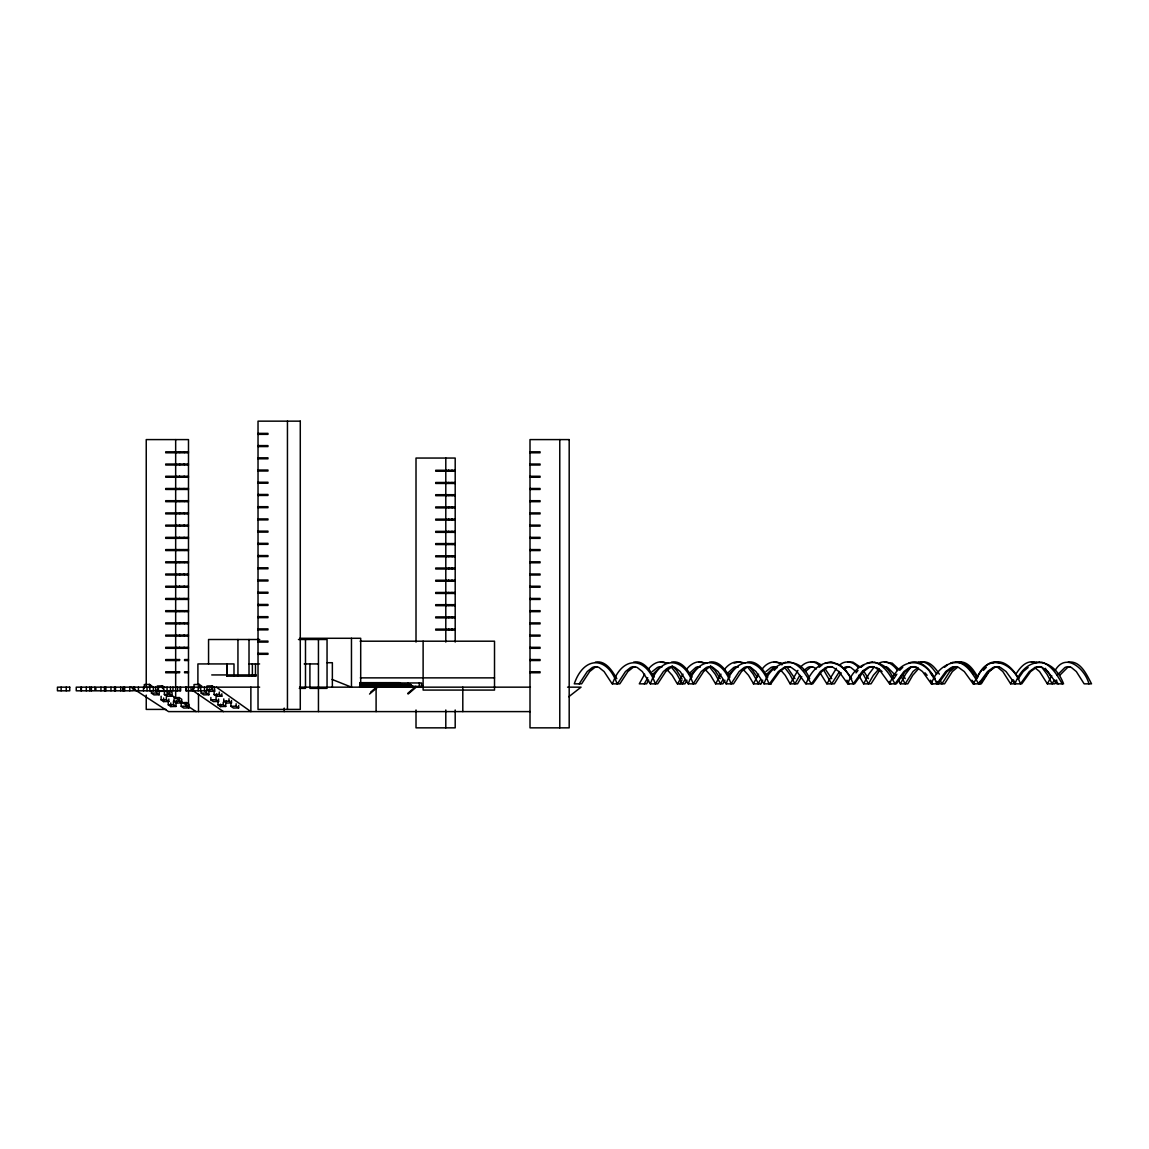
<?xml version="1.0" encoding="UTF-8"?>
<svg xmlns="http://www.w3.org/2000/svg" width="1149" height="1149" viewBox="0 0 1149 1149"><rect width="100%" height="100%" fill="white"/><g stroke="black" fill="none" stroke-linecap="round" stroke-linejoin="round"><path stroke-width="1.5" d="M801.729 676.517L797.55 683.842L790.124 683.842L797.923 670.384M841.154 672.797L834.303 683.842L826.878 683.842L836.4 668.316M878.856 671.547L871.043 683.842L863.631 683.842L868.816 674.176L874.016 667.282M918.31 668.948L912.737 675.296L907.811 683.842L900.371 683.842L905.584 674.176L910.769 667.282M1041.138 666.765A9.436 9.077 -90 0 0 1036.254 667.512L1030.667 671.547L1021.777 683.842L1010.632 683.842L1012.585 679.964M1056.735 680.194L1054.811 683.842L1047.371 683.842L1051.723 675.669M612.474 683.842C622.112 655.734 645.666 655.734 655.303 683.842L663.361 671.547L668.416 667.512A9.436 8.23 90 0 1 675.124 667.512L680.194 671.547L688.251 683.842L695.59 683.842L703.648 671.547L708.718 667.512A9.436 8.23 90 0 1 710.987 666.765M673.113 666.765A9.436 8.23 90 0 0 670.829 667.512L665.774 671.547L657.716 683.842L650.363 683.842C660 655.734 683.554 655.734 693.177 683.842L701.235 671.547L706.305 667.512A9.436 8.23 90 0 1 713.012 667.512L718.082 671.547L726.125 683.842L733.479 683.842L741.536 671.547L746.591 667.512A9.436 8.23 -90 0 1 748.875 666.765M688.251 683.842C697.874 655.734 721.428 655.734 731.066 683.842L739.123 671.547L744.179 667.512A9.436 8.23 -90 0 1 750.9 667.512L755.956 671.547L764.013 683.842L771.367 683.842M726.125 683.842C735.762 655.734 759.317 655.734 768.954 683.842M677.623 683.842L682.98 674.176M680.007 683.842L682.018 679.964M724.947 680.194L722.951 683.842L715.612 683.842L720.983 674.176M758.168 683.842L760.092 680.194M760.81 683.842L762.721 680.194M955.006 661.767C966.826 662.743 973.289 674.693 978.618 683.842L979.953 681.4M1054.107 680.194L1052.182 683.842L1046.969 674.176L1041.784 667.282M579.197 683.842L587.254 671.547L592.324 667.512A9.436 8.23 -90 0 1 599.031 667.512L604.087 671.547L612.144 683.842L619.828 683.842L627.885 671.547L632.941 667.512A9.436 8.23 90 0 1 635.225 666.765M617.415 683.842L625.473 671.547L630.528 667.512A9.436 8.23 -90 0 1 637.25 667.512L642.305 671.547L650.363 683.842M644.244 683.842L647.777 677.738M648.625 680.194L646.628 683.842L639.289 683.842L644.661 674.176M682.563 683.842L684.56 680.194M686.944 680.194L684.962 683.842L677.292 683.842L672.194 675.296L666.42 668.948M722.549 680.194L720.567 683.842L715.195 674.176L709.823 667.282M764.013 683.842C771.568 660.589 799.101 652.948 809.657 678.671M805.995 683.842C816.853 655.691 842.375 655.691 853.233 683.842L862.123 671.547L867.71 667.512A9.436 9.077 -90 0 1 875.121 667.512L880.694 671.547L889.585 683.842L896.392 683.842L905.283 671.547L910.87 667.512A9.436 9.077 -90 0 1 915.753 666.765M811.438 683.842L820.329 671.547L825.916 667.512A9.436 9.077 90 0 1 833.327 667.512L838.899 671.547L847.79 683.842C855.344 660.531 882.834 652.991 893.434 678.671M889.585 683.842C900.443 655.691 925.979 655.691 936.823 683.842L945.713 671.547L951.3 667.512A9.436 9.077 -90 0 1 958.711 667.512L964.284 671.547L973.174 683.842L981.303 683.842L989.117 671.547L994.029 667.512M874.36 662.111C884.486 665.199 890.087 675.253 895.028 683.842L903.918 671.547L909.505 667.512A9.436 9.077 -90 0 1 916.916 667.512L922.489 671.547L931.379 683.842C938.934 660.589 966.467 652.948 977.023 678.671M973.174 683.842C978.833 675.253 984.636 660.345 997.246 662.111M758.584 674.176L753.385 683.842L760.954 683.842M977.354 677.178C987.925 652.101 1013.361 662.628 1020.413 683.842L1029.303 671.547L1034.89 667.512A9.436 9.077 -90 0 1 1042.301 667.512L1047.874 671.547L1056.764 683.842L1063.572 683.842C1052.901 655.533 1025.612 655.49 1014.969 683.842L1006.079 671.547L1000.506 667.512A9.436 9.077 90 0 0 993.095 667.512L987.508 671.547L978.618 683.842M769.457 683.842L778.347 671.547L783.934 667.512A9.436 9.077 90 0 1 791.331 667.512L796.918 671.547L805.808 683.842L812.803 683.842L821.693 671.547L827.266 667.512A9.436 9.077 90 0 1 832.163 666.765M770.821 683.842L779.711 671.547L785.284 667.512A9.436 9.077 90 0 1 790.182 666.765M979.982 683.842L988.872 671.547L994.459 667.512A9.436 9.077 -90 0 1 999.343 666.765M799.848 675.296L794.921 683.842L789.722 674.176L784.537 667.282M1018.1 678.958L1023.228 671.547L1028.14 667.512M893.893 678.671L896.852 674.176M1018.818 678.671L1015.874 674.176C1019.709 668.057 1025.784 660.273 1033.999 662.111M765.737 675.296L773.521 667.512A9.436 7.986 -90 0 1 775.733 666.765M839.488 671.547L831.675 683.842L823.876 670.384M1057.109 675.296L1064.893 667.512A9.436 7.986 -90 0 1 1071.414 667.512L1076.326 671.547L1084.139 683.842L1091.55 683.842C1086.753 674.865 1080.606 660.373 1068.182 662.111M1059.737 675.296L1067.536 667.512A9.436 7.986 90 0 1 1069.733 666.765M856.034 672.912L858.001 670.384M651.727 675.296L659.785 667.512A9.436 8.244 -90 0 1 662.068 666.765M688.653 674.046L695.719 667.512A9.436 8.244 90 0 1 700.172 666.765M690.061 675.296L698.118 667.512A9.436 8.244 90 0 1 700.402 666.765M726.656 674.046L733.723 667.512A9.436 8.244 90 0 1 738.175 666.765M728.049 675.296L736.107 667.512A9.436 8.244 90 0 1 738.405 666.765M762.046 669.35C766.168 662.829 775.632 658.851 781.938 664.869M1055.184 670.384C1066.028 651.598 1085.331 669.422 1088.922 683.842M648.237 669.35C652.187 663.978 659.583 659.497 666.133 663.145M686.571 669.35C690.52 663.978 697.917 659.497 704.466 663.145M724.559 669.35C728.509 663.978 735.906 659.497 742.455 663.145M774.225 670.384L777.184 667.282M900.787 669.35L902.755 667.282M983.4 670.384L986.345 667.282M765.981 671.547L770.893 667.512A9.436 7.986 90 0 1 777.413 667.512M803.625 670.686L807.646 667.512A9.436 7.986 90 0 1 814.153 667.512L816.365 668.948M805.363 671.547L810.275 667.512A9.436 7.986 90 0 1 812.487 666.765M882.059 671.547L878.985 668.948L873.355 675.296L868.414 683.842L863.229 674.176M652.316 671.547L657.4 667.512A9.436 8.244 90 0 1 661.838 666.765M800.508 667.282C804.803 661.781 813.277 659.727 818.677 664.869M370.567 692.215L377.389 686.413L377.389 687.159M369.547 694.053L377.648 687.159M407.751 693.378L415.938 686.413L415.938 687.159M408.096 694.053L416.197 687.159M819.165 667.282L822.124 664.869M860.96 667.282L863.919 664.869M944.55 667.282L947.508 664.869M568.798 696.725L581.049 687.159L567.577 687.159M825.068 663.145L830.971 661.767L839.833 664.869C845.262 659.741 853.736 661.767 858.03 667.282M844.817 668.948L847.028 667.512A9.436 7.986 -90 0 1 849.24 666.765M917.893 667.512L912.995 671.547L905.182 683.842L900.83 675.669M957.275 667.512L952.363 671.547L944.55 683.842L931.379 683.842M361.662 684.531L360.93 684.905L361.662 685.278M367.436 686.413L371.084 684.531L367.436 682.664L367.45 686.614M367.867 686.413L371.515 684.531L368.642 686.528M376.858 686.413L380.506 684.531L376.858 682.664L380.506 685.278M377.289 686.413L380.937 684.531L378.064 686.528M386.279 686.413L389.928 684.531L386.279 682.664L389.928 685.278M386.71 686.413L390.358 684.531L387.486 686.528M879.2 663.145C886.109 659.196 893.52 664.754 897.369 670.384M734.11 663.145L739.482 661.767L744.854 663.145M783.087 663.145L786.045 662.111M866.863 663.145L872.766 661.767M908.658 663.145C920.248 657.874 930.015 669.81 935.229 678.671M950.453 663.145L953.411 662.111M992.248 663.145C1001.713 658.535 1010.919 666.75 1015.874 674.176M1034.043 663.145L1039.946 661.767M774.182 662.111L781.966 663.145M810.935 662.111L816.12 662.111L821.305 664.869M847.689 662.111L852.874 662.111L860.658 667.282M884.428 662.111L892.213 663.145L899.997 670.384M918.554 662.111C926.798 660.258 932.83 668.1 936.722 674.176M921.182 662.111C929.426 660.258 935.458 668.1 939.351 674.176M955.307 662.111C963.537 660.258 969.569 668.1 973.476 674.176M957.936 662.111C967.487 660.23 973.734 670.082 977.828 677.178M994.689 662.111L1002.474 663.145M1031.429 662.111L1036.628 662.111M595.412 662.111C605.796 660.172 612.345 671.059 616.826 678.671M633.63 662.111C643.325 660.201 649.874 669.968 654.14 677.178M660.474 662.111L668.517 663.145M671.519 662.111C681.213 660.201 687.763 669.968 692.028 677.178M698.793 662.111L706.85 663.145M709.393 662.111C719.102 660.201 725.637 669.968 729.917 677.178M747.281 662.111C756.976 660.201 763.525 669.968 767.791 677.178M152.013 686.154L149.499 684.402L144.3 684.545L144.3 688.165M201.75 686.154L199.251 684.402L194.037 684.545L194.037 688.165M157.212 686.01L162.426 685.867L164.925 687.605M211.201 687.705L214.662 687.605L212.163 685.867L206.949 686.01L206.978 690.808L185.836 690.808L185.836 687.159M214.662 691.224L212.163 689.472L206.949 689.615L209.463 691.368L214.662 691.224L214.662 688.811M164.379 690.98L169.578 690.836L172.077 692.588L172.077 696.193L166.878 696.337L164.379 694.599L164.379 692.186M164.925 691.224L159.725 691.368L157.212 689.615M151.467 690.736L151.467 693.149L156.666 693.005L159.165 694.743L159.165 692.33M201.204 690.736L201.204 693.149L206.403 693.005L208.903 694.743L208.903 692.33M159.165 694.743L153.966 694.886L151.467 693.149M164.379 694.599L169.578 694.456L172.077 696.193M208.903 694.743L203.703 694.886L201.204 693.149M214.116 692.186L214.116 694.599L219.315 694.456L221.829 696.193L221.829 693.795M214.116 694.599L216.615 696.337L221.829 696.193M174.045 697.702L179.244 697.558L181.743 699.31L181.743 702.915L176.544 703.059L174.045 701.321L174.045 698.908M161.133 696.251L161.133 699.87L166.332 699.727L168.831 701.464L168.831 699.052M210.87 697.457L210.87 699.87L216.069 699.727L218.569 701.464L218.569 699.052M161.133 699.87L163.632 701.608L168.831 701.464M174.045 701.321L179.244 701.177L181.743 702.915M218.569 701.464L213.369 701.608L210.87 699.87M223.782 698.908L223.782 701.321L228.981 701.177L231.48 702.915L231.48 700.517M182.935 702.642L186.397 702.542L188.91 704.28L188.91 707.899L183.696 708.043L181.197 706.305L181.197 703.892M168.285 701.235L168.285 704.84L173.485 704.696L175.998 706.448L175.998 702.829M223.782 701.321L226.281 703.059L231.48 702.915M218.023 702.441L218.023 704.84L223.222 704.696L225.735 706.448L225.735 704.035M168.285 704.84L170.784 706.592L175.998 706.448M181.197 706.305L186.397 706.161L188.91 707.899M218.023 704.84L220.536 706.592L225.735 706.448M230.935 703.892L230.935 706.305L236.134 706.161L238.647 707.899L238.647 705.486M238.647 707.899L233.448 708.043L230.935 706.305M258.022 433.374L267.961 433.374L267.961 434.351L258.022 434.351M258.022 445.597L267.961 445.597L267.961 446.573L258.022 446.573M188.493 451.816L184.572 451.816L184.572 452.792L188.493 452.792M530.005 451.816L540.059 451.816L540.059 452.792L530.005 452.792M258.022 457.819L267.961 457.819L267.961 458.796L258.022 458.796M188.493 464.038L184.572 464.038L184.572 465.015L188.493 465.015M530.005 464.038L540.059 464.038L540.059 465.015L530.005 465.015M258.022 470.042L267.961 470.042L267.961 471.018L258.022 471.018M455.191 470.271L452.318 470.271L452.318 471.248L455.191 471.248M188.493 476.261L184.572 476.261L184.572 477.237L188.493 477.237M530.005 476.261L540.059 476.261L540.059 477.237L530.005 477.237M258.022 482.25L267.961 482.25L267.961 483.226L258.022 483.226M455.191 482.479L452.318 482.479L452.318 483.456L455.191 483.456M188.493 488.483L184.572 488.483L184.572 489.46L188.493 489.46M530.005 488.483L540.059 488.483L540.059 489.46L530.005 489.46M258.022 494.472L267.961 494.472L267.961 495.449L258.022 495.449M455.191 494.702L452.318 494.702L452.318 495.679L455.191 495.679M188.493 500.705L184.572 500.705L184.572 501.682L188.493 501.682M530.005 500.705L540.059 500.705L540.059 501.682L530.005 501.682M258.022 506.695L267.961 506.695L267.961 507.671L258.022 507.671M455.191 506.924L452.318 506.924L452.318 507.901L455.191 507.901M188.493 512.914L184.572 512.914L184.572 513.89L188.493 513.89M530.005 512.914L540.059 512.914L540.059 513.89L530.005 513.89M258.022 518.917L267.961 518.917L267.961 519.894L258.022 519.894M455.191 519.147L452.318 519.147L452.318 520.124L455.191 520.124M188.493 525.136L184.572 525.136L184.572 526.113L188.493 526.113M530.005 525.136L540.059 525.136L540.059 526.113L530.005 526.113M258.022 531.14L267.961 531.14L267.961 532.116L258.022 532.116M455.191 531.369L452.318 531.369L452.318 532.346L455.191 532.346M188.493 537.359L184.572 537.359L184.572 538.335L188.493 538.335M530.005 537.359L540.059 537.359L540.059 538.335L530.005 538.335M258.022 543.348L267.961 543.348L267.961 544.324L258.022 544.324M455.191 543.578L452.318 543.578L452.318 544.554L455.191 544.554M188.493 549.581L184.572 549.581L184.572 550.558L188.493 550.558M530.005 549.581L540.059 549.581L540.059 550.558L530.005 550.558M258.022 555.57L267.961 555.57L267.961 556.547L258.022 556.547M455.191 555.8L452.318 555.8L452.318 556.777L455.191 556.777M188.493 561.804L184.572 561.804L184.572 562.78L188.493 562.78M530.005 561.804L540.059 561.804L540.059 562.78L530.005 562.78M258.022 567.793L267.961 567.793L267.961 568.769L258.022 568.769M455.191 568.023L452.318 568.023L452.318 568.999L455.191 568.999M188.493 574.012L184.572 574.012L184.572 575.003L188.493 575.003M530.005 574.012L540.059 574.012L540.059 575.003L530.005 575.003M258.022 580.015L267.961 580.015L267.961 580.992L258.022 580.992M455.191 580.245L452.318 580.245L452.318 581.222L455.191 581.222M188.493 586.234L184.572 586.234L184.572 587.211L188.493 587.211M530.005 586.234L540.059 586.234L540.059 587.211L530.005 587.211M258.022 592.238L267.961 592.238L267.961 593.214L258.022 593.214M455.191 592.467L452.318 592.467L452.318 593.444L455.191 593.444M188.493 598.457L184.572 598.457L184.572 599.433L188.493 599.433M530.005 598.457L540.059 598.457L540.059 599.433L530.005 599.433M258.022 604.46L267.961 604.46L267.961 605.437L258.022 605.437M455.191 604.676L452.318 604.676L452.318 605.667L455.191 605.667M188.493 610.679L184.572 610.679L184.572 611.656L188.493 611.656M530.005 610.679L540.059 610.679L540.059 611.656L530.005 611.656M258.022 616.668L267.961 616.668L267.961 617.645L258.022 617.645M455.191 616.898L452.318 616.898L452.318 617.875L455.191 617.875M188.493 622.902L184.572 622.902L184.572 623.878L188.493 623.878M530.005 622.902L540.059 622.902L540.059 623.878L530.005 623.878M258.022 628.891L267.961 628.891L267.961 629.867L258.022 629.867M455.191 629.121L452.318 629.121L452.318 630.097L455.191 630.097M188.493 635.124L184.572 635.124L184.572 636.101L188.493 636.101M530.005 635.124L540.059 635.124L540.059 636.101L530.005 636.101M299.702 638.284L360.7 638.284L360.7 687.159M259.731 639.505L208.558 639.505L208.558 663.935M298.453 639.505L327.048 639.505L327.048 688.38L309.914 688.38L309.914 663.935M258.022 641.113L267.961 641.113L267.961 642.09L258.022 642.09M360.125 641.199L494.515 641.199L494.515 690.075L423.119 690.075L423.119 641.199M188.493 647.332L184.572 647.332L184.572 648.309L188.493 648.309M530.005 647.332L540.059 647.332L540.059 648.309L530.005 648.309M258.022 653.336L267.961 653.336L267.961 654.312L258.022 654.312M188.493 659.555L184.572 659.555L184.572 660.531L188.493 660.531M530.005 659.555L540.059 659.555L540.059 660.531L530.005 660.531M327.048 662.714L332.363 662.714L332.363 687.159M248.96 663.935L259.602 663.935M304.198 663.935L318.445 663.935M188.493 671.777L184.572 671.777L184.572 672.754L188.493 672.754M530.005 671.777L540.059 671.777L540.059 672.754L530.005 672.754M211.732 674.937L256.313 674.937M256.098 676.158L226.784 676.158L226.784 663.935M360.312 677.867L494.515 677.867M359.666 682.664L399.493 682.664L403.155 685.278L399.493 683.411L359.666 683.411M367.45 682.966L388.419 682.966M847.79 683.842L854.597 683.842L863.488 671.547L869.075 667.512A9.436 9.077 -90 0 1 873.958 666.765M359.896 684.531L410.452 684.531L414.114 687.159M359.896 685.278L410.452 685.278L412.893 686.528M359.522 686.413L423.234 686.413L423.234 687.159M259.645 687.159L95.841 687.159L95.841 690.808L133.298 690.808L133.298 687.159M299.616 687.159L530.421 687.159M299.286 688.38L305.49 688.38L305.49 639.505M165.973 709.407L146.239 709.407L146.239 695.102M530.249 711.604L168.53 711.604L130.929 687.159M787.639 661.767C799.445 662.743 805.923 674.693 811.251 683.842M1041.54 662.111C1051.665 665.199 1057.267 675.253 1062.207 683.842M332.104 679.447L351.465 687.159L351.465 638.284M412.031 686.528L409.59 684.531L413.252 687.159M403.471 686.528L401.03 684.531M402.61 686.528L400.168 684.531L403.83 687.159M394.409 686.413L394.409 687.159L390.746 684.531L393.188 686.528M385.849 682.664L389.497 685.278L385.849 683.411M383.867 684.531L383.867 685.278L380.218 682.664L385.849 687.159M384.628 686.528L382.186 684.531M376.427 682.664L380.075 685.278L376.427 683.411M383.766 686.528L381.324 684.531L384.987 687.159M375.565 686.413L371.903 684.531L375.565 687.159M367.005 682.664L370.653 685.278L367.005 683.411M367.436 683.411L371.084 685.278M876.472 667.512L878.985 668.948M1034.66 667.512L1039.558 671.547L1047.371 683.842M163.862 690.089L196.077 711.604M192.113 690.089L223.452 711.604M216.371 687.159L250.87 711.604L250.87 687.159M839.833 664.869L845.736 670.384L851.639 678.671M710.427 665.673L714.908 670.384L720.265 678.671M672.108 665.673L676.574 670.384L681.946 678.671M742.742 668.948L748.516 675.296L753.615 683.842M704.739 668.948L710.513 675.296L715.612 683.842M855.818 671.547L850.906 667.512A9.436 7.971 90 0 0 844.4 667.512M780.516 669.824L785.198 675.296L790.124 683.842M924.945 672.797L927.128 675.296M750.211 667.282L757.378 677.178M747.827 667.282L753.198 674.176L758.555 683.842M671.504 667.282L676.862 674.176L682.233 683.842M1045.274 668.316L1051.335 677.178M824.767 668.316L831.689 678.671M787.166 667.282L794.95 678.671M930.273 672.797L934.453 678.958M895.444 675.296L887.646 667.512A9.436 7.986 90 0 0 883.351 666.765M820.027 672.797L826.878 683.842M863.258 670.384L868.457 678.671M858.705 675.296L863.631 683.842M1055.931 680.194L1058.128 683.842M973.074 681.4L974.539 683.842M930.546 680.194L932.744 683.842M889.484 681.4L890.949 683.842M846.957 680.194L849.154 683.842M902.597 674.176L905.197 678.671M936.708 681.256L938.187 683.842L947.078 671.547L952.665 667.512A9.436 9.077 90 0 1 957.548 666.765M1010.632 683.842L1002.818 671.547L997.906 667.512A9.436 7.986 90 0 0 995.695 666.765M971.953 680.194L973.878 683.842M898.446 680.194L900.371 683.842M617.085 683.842C607.448 655.734 583.893 655.734 574.27 683.842L581.609 683.842L589.667 671.547L594.737 667.512A9.436 8.23 -90 0 1 597.006 666.765M1013.475 679.964L1015.414 683.842M939.968 679.964L941.921 683.842L949.735 671.547L954.647 667.512A9.436 7.986 -90 0 1 956.858 666.765M559.778 439.593L559.778 727.848M462.803 687.159L462.803 711.604M455.191 642.076L455.191 458.049L416.01 458.049L416.01 642.076M455.191 709.981L455.191 727.848L416.01 727.848L416.01 709.981M445.798 458.049L445.798 642.076M445.798 709.981L445.798 727.848M421.539 686.614L421.539 682.966L400.57 682.966L400.57 685.393M419.313 682.966L419.313 686.614M415.076 686.413L415.076 687.159M410.452 684.531L410.452 685.278M407.723 682.966L407.723 686.614M406.516 686.413L406.516 687.159M405.654 686.413L405.654 687.159M404.965 684.531L404.965 685.278M404.692 687.159L399.062 682.664L402.724 685.278M404.118 684.531L404.118 685.278M402.279 684.531L402.279 685.278M399.493 682.664L399.493 683.411M398.631 682.664L398.631 683.411M397.094 686.413L397.094 687.159M396.233 686.413L396.233 687.159M395.845 682.664L395.845 683.411M395.543 684.531L395.543 685.278M395.27 687.159L389.64 682.664L393.288 685.278M394.983 682.664L394.983 683.411M394.696 684.531L394.696 685.278M394.552 682.664L394.552 683.411M392.857 684.531L392.857 685.278M392.182 684.531L392.182 685.278M391.608 684.531L391.608 685.278M391.321 684.531L391.321 685.278M389.209 682.664L389.209 683.411M388.419 684.186L388.419 686.614M387.673 686.413L387.673 687.159M386.811 686.413L386.811 687.159M386.71 682.664L386.71 683.411M386.193 682.966L386.193 686.614M385.561 682.664L385.561 683.411M385.418 682.664L385.418 683.411M385.13 682.664L385.13 683.411M385.274 684.531L385.274 685.278M384.7 686.413L384.7 687.159M384.269 686.413L384.269 687.159M383.436 684.531L383.436 685.278M383.062 682.664L383.062 683.411M382.617 682.664L382.617 683.411M382.2 682.664L382.2 683.411M381.899 684.531L381.899 685.278M379.788 682.664L379.788 683.411M378.251 686.413L378.251 687.159M376.7 684.531L376.7 685.278M375.996 682.664L376.14 683.411M376.096 687.159L376.096 711.604M375.852 684.531L375.852 685.278M375.709 682.664L375.709 683.411M374.588 682.966L374.588 686.614M374.445 685.278L370.797 682.664L376.427 687.159L372.764 684.531M374.014 684.531L374.014 685.278M373.195 682.664L373.195 683.411M372.779 682.664L372.779 683.411M372.477 684.531L372.477 685.278M372.104 682.664L372.104 683.411M371.658 682.664L371.658 683.411M370.366 682.664L370.366 683.411M366.718 682.664L366.718 683.411M366.574 682.664L366.574 683.411M366.287 682.664L366.287 683.411M364.793 682.664L364.793 683.411M364.592 684.531L364.592 685.278M364.362 682.664L364.362 683.411M363.773 682.664L363.931 683.411M363.917 684.531L363.917 685.278M363.357 682.664L363.357 683.411M363.486 684.531L363.486 685.278M363.055 684.531L363.055 685.278M362.237 682.664L362.237 683.411M362.093 684.531L362.093 685.278M361.231 684.531L361.231 685.278M318.445 639.505L318.445 711.604M287.451 421.152L287.451 709.407M284.22 708.114L284.22 711.604M255.48 663.935L255.48 676.158M252.378 663.935L252.378 676.158M249.017 639.505L249.017 676.158M237.944 639.505L237.944 676.158M236.134 703.748L236.134 706.161M233.994 676.158L233.994 663.935L197.901 663.935L197.901 684.89M228.981 698.764L228.981 701.177M227.143 663.935L227.143 676.158M226.281 700.66L226.281 703.059M223.222 702.298L223.222 704.696M220.536 704.179L220.536 706.592M219.315 692.043L219.315 694.456M216.615 693.939L216.615 696.337M216.069 697.314L216.069 699.727M212.163 685.867L212.163 689.472M209.463 688.955L209.463 691.368M206.403 690.592L206.403 693.005M204.465 687.159L204.465 690.808M200.702 687.159L200.702 690.808M199.251 684.402L199.251 688.021M198.504 694.14L198.504 711.604M198.203 687.159L198.203 690.808M193.549 687.159L193.549 690.808M192.989 687.159L192.989 690.808M191.036 687.159L191.036 690.808M188.493 707.612L188.493 439.593L146.239 439.593L146.239 686.168M186.397 702.542L186.397 706.161M186.353 687.159L186.353 690.808M180.637 687.159L180.637 690.808L158.447 690.808L158.447 687.159M180.12 687.159L180.12 690.808M179.244 697.558L179.244 701.177M177.621 687.159L177.621 690.808M176.544 700.66L176.544 703.059M175.668 439.593L175.668 698.678M173.485 701.091L173.485 704.696M172.968 687.159L172.968 690.808M170.784 702.973L170.784 706.592M170.454 687.159L170.454 690.808M169.578 690.836L169.578 694.456M167.065 687.159L167.065 690.808M166.878 693.939L166.878 696.337M166.332 697.314L166.332 699.727M163.56 687.159L163.56 690.808M163.632 698.003L163.632 701.608M162.426 685.867L162.426 688.265M158.131 687.159L158.131 690.808L134.706 690.808L134.706 687.159M156.666 690.592L156.666 693.005M155.618 687.159L155.618 690.808M153.348 687.159L153.348 690.808M149.844 687.159L149.844 690.808M149.499 684.402L149.499 688.021M147.015 687.159L147.015 690.808M143.496 687.159L143.496 690.808M138.397 687.159L138.397 690.808M129.78 687.159L129.78 690.808M124.681 687.159L124.681 690.808M120.717 687.159L120.717 690.808M115.518 687.159L115.518 690.808M114.957 687.159L114.957 690.808M114.483 687.159L114.483 690.808M110.979 687.159L110.979 690.808M105.88 687.159L105.88 690.808M105.105 687.159L105.105 690.808M104.458 687.159L104.458 690.808M100.954 687.159L100.954 690.808M91.389 687.159L91.389 690.808M89.809 687.159L89.809 690.808M86.29 687.159L86.29 690.808M81.364 687.159L81.364 690.808M81.191 687.159L81.191 690.808M66.24 687.159L66.24 690.808M61.141 687.159L61.141 690.808M883.768 667.512A9.436 7.986 90 0 1 885.98 666.765M300.277 421.152L258.022 421.152L258.022 709.407L300.277 709.407L300.277 421.152M569.186 439.593L530.005 439.593L530.005 727.848L569.186 727.848L569.186 439.593M179.574 451.816L165.729 451.816L165.729 452.792L179.574 452.792L179.574 451.816M184.027 451.816L180.12 451.816L180.12 452.792L184.027 452.792L184.027 451.816M179.574 464.038L165.729 464.038L165.729 465.015L179.574 465.015L179.574 464.038M184.027 464.038L180.12 464.038L180.12 465.015L184.027 465.015L184.027 464.038M448.656 470.271L435.73 470.271L435.73 471.248L448.656 471.248L448.656 470.271M451.93 470.271L449.058 470.271L449.058 471.248L451.93 471.248L451.93 470.271M179.574 476.261L165.729 476.261L165.729 477.237L179.574 477.237L179.574 476.261M184.027 476.261L180.12 476.261L180.12 477.237L184.027 477.237L184.027 476.261M448.656 482.479L435.73 482.479L435.73 483.456L448.656 483.456L448.656 482.479M451.93 482.479L449.058 482.479L449.058 483.456L451.93 483.456L451.93 482.479M179.574 488.483L165.729 488.483L165.729 489.46L179.574 489.46L179.574 488.483M184.027 488.483L180.12 488.483L180.12 489.46L184.027 489.46L184.027 488.483M448.656 494.702L435.73 494.702L435.73 495.679L448.656 495.679L448.656 494.702M451.93 494.702L449.058 494.702L449.058 495.679L451.93 495.679L451.93 494.702M179.574 500.705L165.729 500.705L165.729 501.682L179.574 501.682L179.574 500.705M184.027 500.705L180.12 500.705L180.12 501.682L184.027 501.682L184.027 500.705M448.656 506.924L435.73 506.924L435.73 507.901L448.656 507.901L448.656 506.924M451.93 506.924L449.058 506.924L449.058 507.901L451.93 507.901L451.93 506.924M179.574 512.914L165.729 512.914L165.729 513.89L179.574 513.89L179.574 512.914M184.027 512.914L180.12 512.914L180.12 513.89L184.027 513.89L184.027 512.914M448.656 519.147L435.73 519.147L435.73 520.124L448.656 520.124L448.656 519.147M451.93 519.147L449.058 519.147L449.058 520.124L451.93 520.124L451.93 519.147M179.574 525.136L165.729 525.136L165.729 526.113L179.574 526.113L179.574 525.136M184.027 525.136L180.12 525.136L180.12 526.113L184.027 526.113L184.027 525.136M448.656 531.369L435.73 531.369L435.73 532.346L448.656 532.346L448.656 531.369M451.93 531.369L449.058 531.369L449.058 532.346L451.93 532.346L451.93 531.369M179.574 537.359L165.729 537.359L165.729 538.335L179.574 538.335L179.574 537.359M184.027 537.359L180.12 537.359L180.12 538.335L184.027 538.335L184.027 537.359M448.656 543.578L435.73 543.578L435.73 544.554L448.656 544.554L448.656 543.578M451.93 543.578L449.058 543.578L449.058 544.554L451.93 544.554L451.93 543.578M179.574 549.581L165.729 549.581L165.729 550.558L179.574 550.558L179.574 549.581M184.027 549.581L180.12 549.581L180.12 550.558L184.027 550.558L184.027 549.581M448.656 555.8L435.73 555.8L435.73 556.777L448.656 556.777L448.656 555.8M451.93 555.8L449.058 555.8L449.058 556.777L451.93 556.777L451.93 555.8M179.574 561.804L165.729 561.804L165.729 562.78L179.574 562.78L179.574 561.804M184.027 561.804L180.12 561.804L180.12 562.78L184.027 562.78L184.027 561.804M448.656 568.023L435.73 568.023L435.73 568.999L448.656 568.999L448.656 568.023M451.93 568.023L449.058 568.023L449.058 568.999L451.93 568.999L451.93 568.023M179.574 574.012L165.729 574.012L165.729 575.003L179.574 575.003L179.574 574.012M184.027 574.012L180.12 574.012L180.12 575.003L184.027 575.003L184.027 574.012M448.656 580.245L435.73 580.245L435.73 581.222L448.656 581.222L448.656 580.245M451.93 580.245L449.058 580.245L449.058 581.222L451.93 581.222L451.93 580.245M179.574 586.234L165.729 586.234L165.729 587.211L179.574 587.211L179.574 586.234M184.027 586.234L180.12 586.234L180.12 587.211L184.027 587.211L184.027 586.234M448.656 592.467L435.73 592.467L435.73 593.444L448.656 593.444L448.656 592.467M451.93 592.467L449.058 592.467L449.058 593.444L451.93 593.444L451.93 592.467M179.574 598.457L165.729 598.457L165.729 599.433L179.574 599.433L179.574 598.457M184.027 598.457L180.12 598.457L180.12 599.433L184.027 599.433L184.027 598.457M448.656 604.676L435.73 604.676L435.73 605.667L448.656 605.667L448.656 604.676M451.93 604.676L449.058 604.676L449.058 605.667L451.93 605.667L451.93 604.676M179.574 610.679L165.729 610.679L165.729 611.656L179.574 611.656L179.574 610.679M184.027 610.679L180.12 610.679L180.12 611.656L184.027 611.656L184.027 610.679M448.656 616.898L435.73 616.898L435.73 617.875L448.656 617.875L448.656 616.898M451.93 616.898L449.058 616.898L449.058 617.875L451.93 617.875L451.93 616.898M179.574 622.902L165.729 622.902L165.729 623.878L179.574 623.878L179.574 622.902M184.027 622.902L180.12 622.902L180.12 623.878L184.027 623.878L184.027 622.902M448.656 629.121L435.73 629.121L435.73 630.097L448.656 630.097L448.656 629.121M451.93 629.121L449.058 629.121L449.058 630.097L451.93 630.097L451.93 629.121M179.574 635.124L165.729 635.124L165.729 636.101L179.574 636.101L179.574 635.124M184.027 635.124L180.12 635.124L180.12 636.101L184.027 636.101L184.027 635.124M179.574 647.332L165.729 647.332L165.729 648.309L179.574 648.309L179.574 647.332M184.027 647.332L180.12 647.332L180.12 648.309L184.027 648.309L184.027 647.332M179.574 659.555L165.729 659.555L165.729 660.531L179.574 660.531L179.574 659.555M179.574 671.777L165.729 671.777L165.729 672.754L179.574 672.754L179.574 671.777M69.744 687.159L57.45 687.159L57.45 690.808L69.744 690.808L69.744 687.159M94.893 687.159L76.251 687.159L76.251 690.808L94.893 690.808L94.893 687.159M393.734 684.531L390.071 682.664L393.734 685.278L393.734 684.531M384.312 684.531L380.649 682.664L384.312 685.278L384.312 684.531M374.89 684.531L371.228 682.664L374.89 685.278L374.876 684.531M365.468 684.531L361.806 682.664L365.468 685.278L365.454 684.531M365.037 684.531L361.375 682.664L365.037 685.278L365.023 684.531M123.23 690.808L123.23 687.159L123.187 690.808"/></g></svg>
